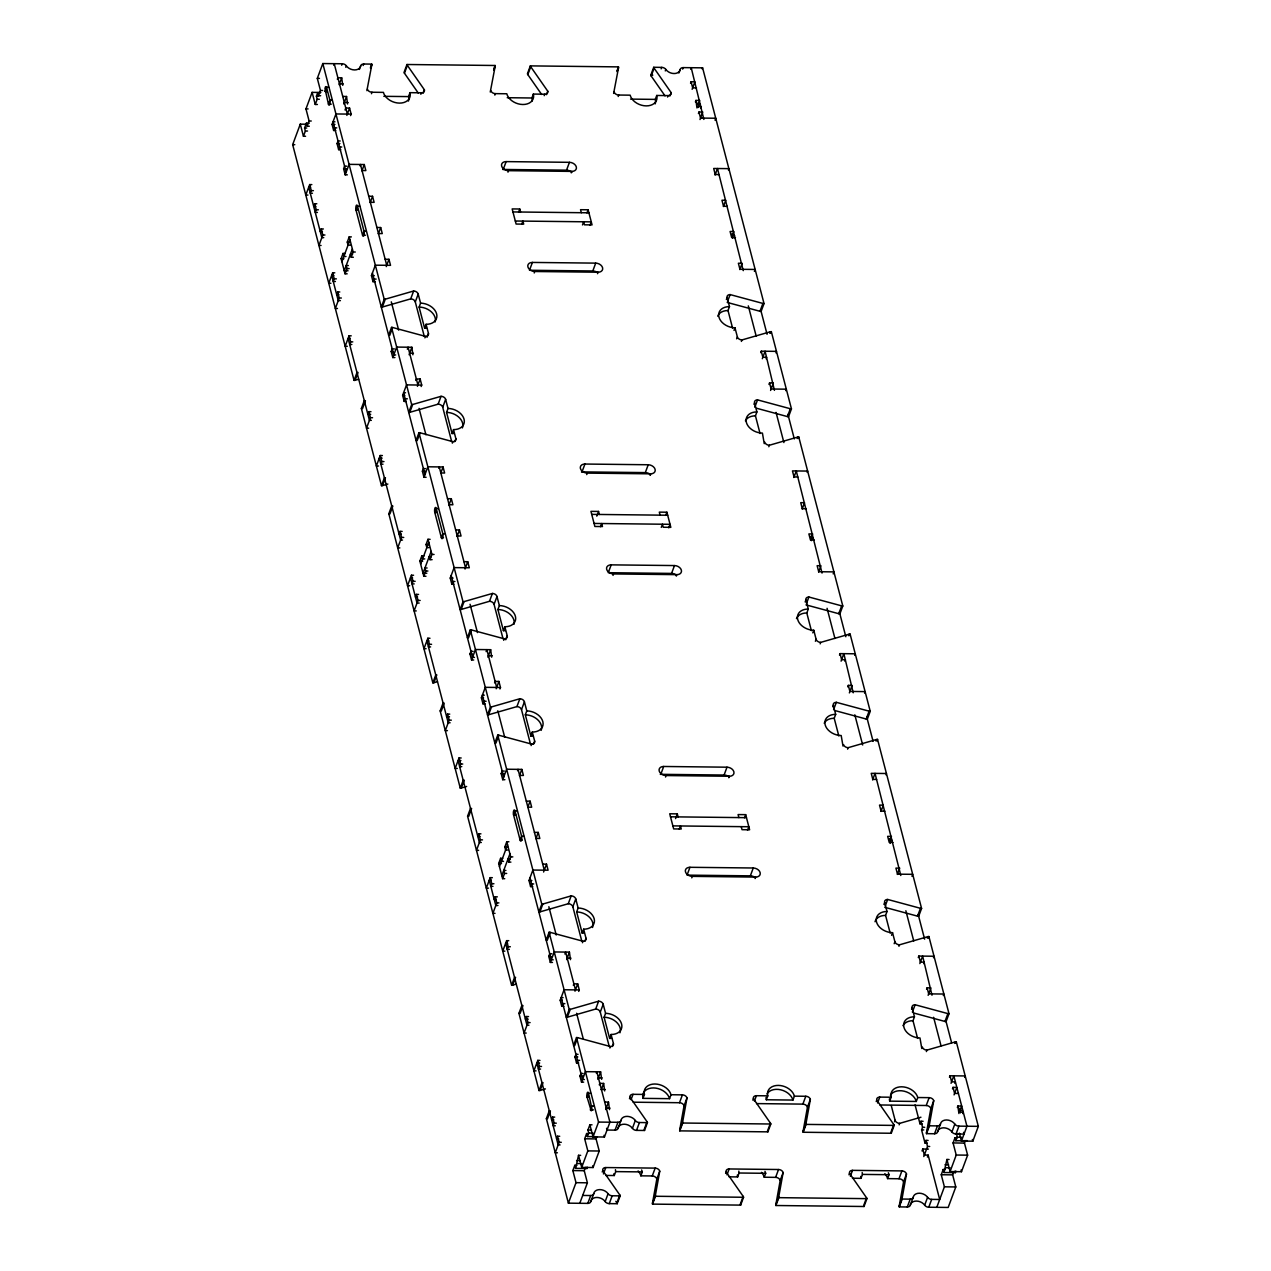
<?xml version="1.0" encoding="UTF-8"?>
<svg xmlns="http://www.w3.org/2000/svg" width="1271" height="1271" viewBox="0 0 1271 1271"><rect width="100%" height="100%" fill="white"/><g stroke="black" fill="none" stroke-linecap="round" stroke-linejoin="round"><path stroke-width="1.5" d="M960.415 1112.856L959.796 1108.312M366.89 90.654L371.783 64.964A4.004 2.86 20.4 0 0 371.72 64.106L363.713 64.011A4.004 2.86 20.4 0 0 360.662 65.981A7.991 5.735 20.4 0 1 354.545 69.937A7.991 5.735 20.4 0 1 346.332 65.822A4.004 2.86 20.4 0 0 342.233 63.772L322.818 63.55L317.305 78.373L320.467 90.463L318.513 95.706L320.657 95.722M490.256 92.052L495.15 66.362A4.004 2.86 20.4 0 0 495.086 65.488L406.974 64.503L404.067 72.352A4.004 2.86 20.4 0 0 404.448 73.21L418.286 93.085M613.623 93.434L618.532 67.744A4.004 2.86 20.4 0 0 618.453 66.886L530.341 65.885L527.433 73.734A4.004 2.86 20.4 0 0 527.815 74.608L541.653 94.483M953.504 1172.577L952.646 1174.865L955.792 1186.955L948.182 1207.45L928.767 1207.228A4.004 2.86 20.4 0 1 924.668 1205.178A7.991 5.735 20.4 0 0 916.455 1201.063A7.991 5.735 20.4 0 0 910.338 1205.019A4.004 2.86 20.4 0 1 907.287 1206.989L899.28 1206.894A4.004 2.86 20.4 0 1 899.217 1206.036L902.124 1198.188L906.493 1173.975A4.004 2.86 20.4 0 0 901.902 1170.909L852.523 1170.353A4.004 2.86 20.4 0 0 849.521 1173.324L866.552 1197.79A4.004 2.86 20.4 0 1 866.933 1198.648L864.026 1206.497L775.914 1205.512A4.004 2.86 20.4 0 1 775.85 1204.638L778.758 1196.789L783.127 1172.577A4.004 2.86 20.4 0 0 778.535 1169.511L729.157 1168.955A4.004 2.86 20.4 0 0 726.154 1171.941L743.185 1196.392A4.004 2.86 20.4 0 1 743.567 1197.266L740.659 1205.115L652.547 1204.114A4.004 2.86 20.4 0 1 652.468 1203.256L656.837 1179.027L659.744 1171.179A4.004 2.86 20.4 0 0 655.169 1168.113L605.79 1167.556A4.004 2.86 20.4 0 0 602.788 1170.543L602.232 1172.021M652.468 1203.256L655.391 1195.407L659.744 1171.179M963.561 1132.318L964.022 1134.082L956.014 1133.986A4.004 2.86 20.4 0 1 951.915 1131.921A7.991 5.735 20.4 0 0 943.702 1127.822A7.991 5.735 20.4 0 0 937.585 1131.762A4.004 2.86 20.4 0 1 934.535 1133.748L926.527 1133.653A4.004 2.86 20.4 0 1 926.464 1132.795L929.371 1124.946L933.74 1100.718A4.004 2.86 20.4 0 0 929.149 1097.651L917.757 1097.524A13.997 10.025 20.4 0 0 901.695 1086.8A13.997 10.025 20.4 0 0 891.162 1097.223L879.77 1097.095A4.004 2.86 20.4 0 0 876.768 1100.082L893.799 1124.533A4.004 2.86 20.4 0 1 894.18 1125.407L891.273 1133.255L803.161 1132.254A4.004 2.86 20.4 0 1 803.081 1131.397L806.005 1123.548L810.358 1099.336A4.004 2.86 20.4 0 0 805.782 1096.269L794.391 1096.142A13.997 10.025 20.4 0 0 778.329 1085.402A13.997 10.025 20.4 0 0 767.795 1095.84L756.404 1095.713A4.004 2.86 20.4 0 0 753.401 1098.684L770.433 1123.151A4.004 2.86 20.4 0 1 770.814 1124.009L767.891 1131.857L679.778 1130.872A4.004 2.86 20.4 0 1 679.715 1129.998L684.068 1105.786L686.991 1097.937A4.004 2.86 20.4 0 0 682.416 1094.871L671.009 1094.744A13.997 10.025 20.4 0 0 654.962 1084.004A13.997 10.025 20.4 0 0 644.429 1094.442L642.967 1098.366L669.547 1098.668L671.009 1094.744M679.715 1129.998L682.638 1122.15L686.991 1097.937M775.85 1204.638L780.203 1180.425L783.127 1172.577M803.081 1131.397L807.45 1107.184L810.358 1099.336M899.217 1206.036L903.57 1181.823L906.493 1173.975M926.464 1132.795L930.817 1108.566L933.74 1100.718M358.66 379.251L355.117 380.283A4.004 2.86 20.4 0 1 354.069 380.394L292.664 144.64L300.29 124.145L306.692 124.224M309.298 126.242L307.169 126.226L309.107 120.983L305.961 108.893L312.11 92.37L320.657 92.465M305.564 136.267L303.435 136.251L305.374 131.024L304.595 127.99L306.375 123.192L309.218 123.223M317.4 104.492L315.256 104.46L317.21 99.233L316.415 96.199L317.734 92.672L320.578 92.704M333.669 65.155L334.209 63.677L347.348 114.088M326.615 87.635L325.154 91.56L327.06 91.576M341.677 65.234L342.233 63.772M337.339 79.263L337.895 77.785L341.692 77.833L342.725 85.348M339.135 84.696L341.692 77.833M345.791 67.299L346.332 65.822M311.824 184.613L309.679 184.581L305.787 195.051L307.932 195.067M335.766 130.5L333.638 130.468L332.065 124.415L335.957 113.961L351.146 114.12L349.573 108.083L345.776 108.035L345.045 110.005M309.679 184.581L311.252 190.634L310.283 193.256L312.428 193.271M333.638 130.468L334.607 127.847L336.751 127.878M343.774 103.968L346.554 96.485L342.757 96.437M359.375 69.428L360.662 65.981M347.571 104L346.554 96.485M363.156 65.488L363.713 64.011M346.856 115.391L349.573 108.083M316.813 203.757L314.668 203.741L313.699 206.363L315.828 206.379M340.755 149.644L338.626 149.628L337.053 143.575L338.022 140.954L340.167 140.986M350.589 115.597L351.146 114.12M314.668 203.741L316.241 209.794L315.272 212.4L317.416 212.432M338.626 149.628L339.595 147.007L341.74 147.023M370.449 67.538L371.72 64.106M370.512 68.396L371.783 64.964M323.374 228.971L321.229 228.939L320.26 231.56L322.405 231.576M347.333 174.842L345.188 174.826L343.615 168.773L344.584 166.167L346.729 166.183M371.466 93.72L372.022 92.243L383.413 92.386A13.997 10.025 20.4 0 0 399.459 103.11A13.997 10.025 20.4 0 0 409.993 92.672L421.384 92.799A4.004 2.86 20.4 0 0 424.403 89.828L407.356 65.361A4.004 2.86 20.4 0 1 406.974 64.503M321.229 228.939L322.818 234.992L318.926 245.462L321.055 245.478M345.188 174.826L349.08 164.356L364.269 164.531L365.857 170.584L362.044 170.536M359.995 165.802L360.471 164.483L386.734 265.305M361.933 170.807L364.269 164.531M404.448 73.21L407.356 65.361M334.797 272.82L332.652 272.788L328.76 283.258L330.905 283.29M347.174 273.821L345.045 273.789L341.105 258.664L343.043 253.437L345.188 253.469M350.192 245.16L348.047 245.128L347.269 242.11L349.207 236.867L351.352 236.899M332.652 272.788L334.241 278.842L333.256 281.463L335.401 281.479M341.899 261.683L350.002 239.885M408.452 101.076A13.997 10.025 20.4 0 0 408.531 96.596L409.993 92.672M352.369 248.957L344.25 270.755L348.063 270.787M370.211 202.566L372.546 196.29L368.749 196.242M339.786 291.98L337.641 291.949L336.672 294.57L338.817 294.586M345.045 273.789L346.983 268.562L346.205 265.544L348.333 265.56M353.338 257.25L351.209 257.219L353.147 251.992L349.207 236.867M337.641 291.949L339.23 298.002L335.337 308.456L337.466 308.488M420.844 94.276L421.384 92.799M423.116 93.26L424.403 89.828M378.345 233.816L380.68 227.541L376.883 227.493M351.209 335.83L349.064 335.798L345.172 346.268L347.317 346.284M375.167 281.717L373.023 281.685L371.45 275.632L375.342 265.178L390.531 265.337L388.958 259.3L385.161 259.252M349.064 335.798L350.653 341.851L349.668 344.473L351.813 344.489M373.023 281.685L373.992 279.064L376.137 279.096M386.257 266.608L388.958 259.3M354.069 380.394L356.992 372.546A4.004 2.86 20.4 0 0 358.041 372.435L355.117 380.283M322.818 63.55L384.223 299.289L381.316 307.137A4.004 2.86 20.4 0 0 382.364 307.026L410.708 298.86A4.004 2.86 20.4 0 1 415.299 301.926L424.26 336.322M382.364 307.026L385.288 299.178L413.631 291.011A4.004 2.86 20.4 0 1 418.207 294.078L420.574 303.149L419.112 307.074L424.625 328.236A13.997 10.025 20.4 0 0 426.532 328.156M361.377 408.468L364.3 400.619A4.004 2.86 20.4 0 1 365.413 400.762L362.505 408.611A4.004 2.86 20.4 0 0 361.377 408.468L381.491 485.697A4.004 2.86 20.4 0 0 382.555 485.57L387.862 484.044M392.66 327.505A4.004 2.86 20.4 0 0 391.547 327.378L388.624 335.226A4.004 2.86 20.4 0 1 389.736 335.353L392.66 327.505L425.451 336.37A4.004 2.86 20.4 0 0 428.454 333.399L426.087 324.312A13.997 10.025 20.4 0 0 436.62 313.889A13.997 10.025 20.4 0 0 420.574 303.149M493.815 68.92L495.086 65.488M493.704 70.286L495.15 66.362M410.708 298.86L413.631 291.011M370.973 411.693L368.828 411.661L367.859 414.282L370.703 414.314M394.916 357.564L392.787 357.548L391.214 351.495L392.183 348.874L394.312 348.905M368.828 411.661L370.401 417.714L366.509 428.184L368.654 428.2M392.787 357.548L396.679 347.078L411.868 347.253L412.9 354.768M415.299 301.926L418.207 294.078M494.832 95.118L495.388 93.641L506.779 93.768A13.997 10.025 20.4 0 0 522.826 104.508A13.997 10.025 20.4 0 0 533.359 94.07L544.766 94.197A4.004 2.86 20.4 0 0 547.769 91.21L530.738 66.759A4.004 2.86 20.4 0 1 530.341 65.885M407.34 349.175L408.07 347.205L417.921 385.018M409.103 354.736L411.868 347.253M424.625 328.236L426.087 324.312M382.396 455.542L380.251 455.511L376.359 465.98L378.504 466.012M406.339 401.429L404.21 401.398L402.637 395.345L406.529 384.891L421.718 385.065L420.145 379.012L416.348 378.965L415.792 380.442M424.895 337.848L425.451 336.37M426.992 337.323L428.454 333.399M380.251 455.511L381.824 461.564L380.855 464.185L383 464.201M404.21 401.398L405.179 398.776L407.324 398.808M527.815 74.608L530.738 66.759M417.428 386.32L420.145 379.012M381.491 485.697L384.414 477.848A4.004 2.86 20.4 0 0 385.463 477.721L382.555 485.57M391.547 327.378L411.661 404.591L408.738 412.44A4.004 2.86 20.4 0 0 409.786 412.328L438.145 404.162A4.004 2.86 20.4 0 1 442.721 407.228L451.682 441.625M409.786 412.328L412.71 404.48L441.053 396.314A4.004 2.86 20.4 0 1 445.644 399.38L448.012 408.452L446.55 412.376L452.063 433.538A13.997 10.025 20.4 0 0 453.969 433.459M421.162 386.527L421.718 385.065M502.728 169.472A6.005 4.29 20.4 0 1 503.237 169.456L506.144 161.608L569.44 162.323A6.005 4.29 20.4 0 1 576.319 166.93A6.005 4.29 20.4 0 1 571.807 171.394L571.267 172.872M532.136 101.045A13.997 10.025 20.4 0 0 531.898 97.994L533.359 94.07M507.971 172.157L508.511 170.679L571.807 171.394M544.21 95.675L544.766 94.197M388.815 513.77L391.722 505.922A4.004 2.86 20.4 0 1 392.85 506.065L389.927 513.913A4.004 2.86 20.4 0 0 388.815 513.77L432.839 682.829A4.004 2.86 20.4 0 0 433.904 682.718L437.446 681.685M420.097 432.807A4.004 2.86 20.4 0 0 418.969 432.68L416.046 440.513A4.004 2.86 20.4 0 1 417.174 440.656L420.097 432.807L452.873 441.673A4.004 2.86 20.4 0 0 455.876 438.686L453.525 429.614A13.997 10.025 20.4 0 0 464.058 419.192A13.997 10.025 20.4 0 0 448.012 408.452M546.498 94.658L547.769 91.21M438.145 404.162L441.053 396.314M442.721 407.228L445.644 399.38M518.584 212.146L519.76 209L512.165 208.921L516.105 224.046L523.7 224.125L522.905 221.106L521.745 224.236M402.144 531.405L400.015 531.373L399.046 533.995L401.175 534.011M426.103 477.276L423.974 477.26L422.401 471.207L423.37 468.602L425.499 468.618M400.015 531.373L401.588 537.426L397.696 547.896L399.841 547.912M423.974 477.26L427.866 466.791L443.055 466.965L444.628 473.019L440.83 472.971M438.765 468.236L439.258 466.918L465.52 567.74M452.063 433.538L453.525 429.614M440.719 473.241L443.055 466.965M452.333 443.15L452.873 441.673M454.796 441.641L455.876 438.686M413.568 575.255L411.439 575.223L407.546 585.693L409.675 585.724M425.96 576.256L423.815 576.224L419.875 561.099L421.829 555.872L423.958 555.904M428.963 547.594L426.834 547.563L426.039 544.544L427.993 539.301L430.122 539.333M411.439 575.223L413.011 581.276L412.042 583.897L414.171 583.913M503.237 169.456L566.532 170.171L569.44 162.323M597.529 273.678L598.069 272.216A6.005 4.29 20.4 0 0 602.581 267.736A6.005 4.29 20.4 0 0 595.702 263.129L532.406 262.43L529.483 270.262L592.794 270.977A6.005 4.29 20.4 0 1 597.64 272.709M420.669 564.117L428.788 542.32M534.217 272.963L534.773 271.501L598.069 272.216M431.139 551.392L423.036 573.189L426.834 573.221M448.997 505L451.316 498.725L447.519 498.677M418.556 594.415L416.427 594.383L415.458 597.005L417.587 597.02M423.815 576.224L425.769 570.997L424.975 567.978L427.12 567.994M432.108 559.685L429.979 559.653L431.918 554.426L427.993 539.301M416.427 594.383L418 600.436L414.108 610.89L416.253 610.922M617.007 70.811L618.453 66.886M617.071 71.669L618.532 67.744M618.214 96.501L618.755 95.039L630.146 95.166A13.997 10.025 20.4 0 0 646.192 105.89A13.997 10.025 20.4 0 0 656.742 95.468L668.133 95.595A4.004 2.86 20.4 0 0 671.136 92.608L654.104 68.157A4.004 2.86 20.4 0 1 653.723 67.284L661.73 67.379A4.004 2.86 20.4 0 1 665.829 69.428A7.991 5.735 20.4 0 0 674.043 73.543A7.991 5.735 20.4 0 0 680.16 69.587A4.004 2.86 20.4 0 1 683.21 67.617L702.609 67.84L764.03 303.578L761.107 311.427A4.004 2.86 20.4 0 1 759.979 311.284L727.203 302.434M457.131 536.251L459.466 529.975L455.669 529.928M429.979 638.264L427.85 638.233L423.958 648.703L426.087 648.718M453.938 584.152L451.809 584.12L450.236 578.067L454.112 567.613L469.317 567.772L467.744 561.734L463.931 561.687M582.499 224.935L583.675 221.79L584.469 224.808L592.064 224.903L588.123 209.779L580.529 209.699L581.308 212.718M586.948 212.924L588.123 209.779M427.85 638.233L429.423 644.286L428.454 646.907L430.583 646.923M451.809 584.12L452.778 581.498L454.907 581.53M589.966 225.364L591.269 221.869L515.311 221.011M465.027 569.043L467.744 561.734M665.019 95.865L651.181 76.006A4.004 2.86 20.4 0 1 650.8 75.132L653.723 67.284M651.181 76.006L654.104 68.157M432.839 682.829L435.762 674.98A4.004 2.86 20.4 0 0 436.811 674.869L433.904 682.718M418.969 432.68L463.009 601.723L460.086 609.572A4.004 2.86 20.4 0 0 461.151 609.46L489.494 601.294A4.004 2.86 20.4 0 1 494.069 604.361L503.03 638.757M661.174 68.841L661.73 67.379M461.151 609.46L464.058 601.612L492.401 593.446A4.004 2.86 20.4 0 1 496.993 596.512L499.36 605.584L497.898 609.508L503.411 630.67A13.997 10.025 20.4 0 0 505.318 630.591M665.289 70.906L665.829 69.428M655.185 103.872A13.997 10.025 20.4 0 0 655.28 99.392L656.742 95.468M592.794 270.977L595.702 263.129M667.577 97.057L668.133 95.595M440.163 710.902L443.071 703.054A4.004 2.86 20.4 0 1 444.199 703.197L441.275 711.045A4.004 2.86 20.4 0 0 440.163 710.902L460.277 788.131A4.004 2.86 20.4 0 0 461.325 788.004L466.648 786.479M471.446 629.939A4.004 2.86 20.4 0 0 470.318 629.812L467.41 637.661A4.004 2.86 20.4 0 1 468.522 637.788L471.446 629.939L504.222 638.805A4.004 2.86 20.4 0 0 507.24 635.834L504.873 626.746A13.997 10.025 20.4 0 0 515.406 616.324A13.997 10.025 20.4 0 0 499.36 605.584M669.865 96.04L671.136 92.608M678.873 73.019L680.16 69.587M682.67 69.095L683.21 67.617M489.494 601.294L492.401 593.446M449.743 714.127L447.614 714.095L446.629 716.717L449.489 716.749M473.702 659.999L471.557 659.983L469.984 653.93L470.969 651.308L473.098 651.34M690.677 69.174L691.217 67.713L703.864 119.426M447.614 714.095L449.187 720.149L445.295 730.603L447.424 730.634M471.557 659.983L475.449 649.513L490.654 649.688L491.67 657.202M494.069 604.361L496.993 596.512M690.55 83.251L691.106 81.773L694.903 81.821L692.123 89.304M702.212 68.936L702.609 67.84M486.126 651.61L486.857 649.64L496.691 687.452M487.873 657.171L490.654 649.688M695.412 101.902L695.952 100.425L699.749 100.473L698.303 104.397A3.003 0.937 -89.4 0 1 698.43 107.463M696.985 107.956L695.952 100.425M503.411 630.67L504.873 626.746M698.43 113.5L698.971 112.023L702.784 112.07L700.003 119.538M461.166 757.977L459.038 757.945L455.145 768.415L457.274 768.447M485.125 703.864L482.98 703.832L481.407 697.779L485.3 687.325L500.488 687.5L498.915 681.447L495.118 681.399L494.578 682.877M700.782 107.987L701.338 106.526L697.541 106.478M503.681 640.282L504.222 638.805M505.779 639.758L507.24 635.834M459.038 757.945L460.61 763.998L459.641 766.62L461.77 766.635M482.98 703.832L483.965 701.211L486.094 701.242M496.214 688.755L498.915 681.447M460.277 788.131L463.2 780.283A4.004 2.86 20.4 0 0 464.249 780.156L461.325 788.004M470.318 629.812L490.431 707.026L487.524 714.874A4.004 2.86 20.4 0 0 488.572 714.763L516.916 706.597A4.004 2.86 20.4 0 1 521.507 709.663L530.468 744.059M488.572 714.763L491.496 706.914L519.839 698.748A4.004 2.86 20.4 0 1 524.415 701.814L526.782 710.886L525.32 714.81L530.833 735.973A13.997 10.025 20.4 0 0 532.74 735.893M499.948 688.961L500.488 687.5M581.498 471.906A6.005 4.29 20.4 0 1 582.007 471.891L584.93 464.042L648.226 464.757A6.005 4.29 20.4 0 1 655.105 469.364A6.005 4.29 20.4 0 1 650.593 473.829L650.037 475.306M715.017 120.205L715.748 118.235L700.559 118.076L698.971 112.023M586.741 474.591L587.297 473.114L650.593 473.829M467.585 816.204L470.508 808.356A4.004 2.86 20.4 0 1 471.62 808.499L468.713 816.347A4.004 2.86 20.4 0 0 467.585 816.204L511.625 985.263A4.004 2.86 20.4 0 0 512.674 985.152L516.217 984.119M498.868 735.242A4.004 2.86 20.4 0 0 497.755 735.115L494.832 742.947A4.004 2.86 20.4 0 1 495.944 743.09L498.868 735.242L531.659 744.107A4.004 2.86 20.4 0 0 534.662 741.12L532.295 732.048A13.997 10.025 20.4 0 0 542.828 721.626A13.997 10.025 20.4 0 0 526.782 710.886M516.916 706.597L519.839 698.748M715.049 175.064L717.48 168.519L743.249 270.644M521.507 709.663L524.415 701.814M596.782 516.153L598.53 511.435L590.936 511.355L594.876 526.48L602.47 526.559L601.691 523.541L600.516 526.671M480.931 833.84L478.786 833.808L477.817 836.429L479.961 836.445M504.889 779.711L502.744 779.695L501.171 773.642L502.14 771.036L504.285 771.052M728.394 169.949L728.871 168.646L713.682 168.471L715.255 174.524L719.052 174.572M478.786 833.808L480.374 839.861L476.482 850.331L478.611 850.347M502.744 779.695L506.636 769.225L521.825 769.4L523.414 775.453L519.601 775.405M723.421 206.553L725.757 200.278L721.96 200.23L723.533 206.283L727.33 206.315M517.551 770.671L518.028 769.352L544.29 870.174M530.833 735.973L532.295 732.048M519.489 775.675L521.825 769.4M531.103 745.584L531.659 744.107M533.566 744.075L534.662 741.12M492.354 877.689L490.209 877.657L486.316 888.127L488.461 888.159M504.73 878.69L502.601 878.658L498.661 863.533L500.599 858.306L502.744 858.338M507.749 850.029L505.604 849.997L504.825 846.979L506.764 841.736L508.908 841.767M490.209 877.657L491.798 883.71L490.813 886.332L492.957 886.348M582.007 471.891L645.303 472.605L648.226 464.757M676.299 576.113L676.855 574.651A6.005 4.29 20.4 0 0 681.367 570.171A6.005 4.29 20.4 0 0 674.488 565.563L611.192 564.864L608.269 572.697L671.565 573.412A6.005 4.29 20.4 0 1 676.426 575.143M499.455 866.552L507.558 844.754M613.003 575.398L613.543 573.936L676.855 574.651M501.807 875.624L509.925 853.826M527.767 807.435L530.102 801.159L526.305 801.111M497.342 896.849L495.197 896.818L494.228 899.439L496.373 899.455M502.601 878.658L504.539 873.431L503.761 870.413L505.89 870.428M510.894 862.119L508.765 862.088L510.704 856.861L506.764 841.736M495.197 896.818L496.786 902.871L492.894 913.325L495.023 913.356M726.377 299.527L727.107 297.557A4.004 2.86 20.4 0 1 730.126 294.586L762.902 303.435A4.004 2.86 20.4 0 0 764.03 303.578M727.568 301.449L730.126 294.586M739.833 269.563L742.169 263.288L738.372 263.24L739.944 269.293L755.133 269.452L754.402 271.422M732.604 328.204L728.013 310.553L729.475 306.629L727.107 297.557M535.901 838.685L538.237 832.41L534.44 832.362M508.765 940.699L506.621 940.667L502.728 951.137L504.873 951.153M532.724 886.586L530.579 886.554L529.006 880.501L532.899 870.047L548.087 870.206L546.514 864.169L542.717 864.121M734.018 330.428L734.988 327.807A13.997 10.025 20.4 0 1 718.941 317.067A13.997 10.025 20.4 0 1 729.475 306.629M661.285 527.37L662.445 524.224L663.24 527.243L670.834 527.338L666.894 512.213L659.299 512.134L660.094 515.152M665.734 515.359L666.894 512.213M506.621 940.667L508.209 946.72L507.224 949.342L509.369 949.358M530.579 886.554L531.548 883.933L533.693 883.965M736.624 338.833L737.355 336.879L734.988 327.807M668.753 527.799L670.055 524.303L594.081 523.445M543.591 872.017L546.514 864.169M741.39 341.422L741.946 339.945L770.29 331.779A4.004 2.86 20.4 0 1 771.338 331.652L791.452 408.881L788.528 416.729A4.004 2.86 20.4 0 1 787.416 416.586L756.674 408.277M759.979 311.284L762.902 303.435M511.625 985.263L514.548 977.415A4.004 2.86 20.4 0 0 515.597 977.304L512.674 985.152M497.755 735.115L541.78 904.158L538.872 912.006A4.004 2.86 20.4 0 0 539.921 911.895L568.264 903.729A4.004 2.86 20.4 0 1 572.856 906.795L581.816 941.191M539.921 911.895L542.844 904.046L571.187 895.88A4.004 2.86 20.4 0 1 575.763 898.947L578.13 908.018L576.669 911.943L582.182 933.105A13.997 10.025 20.4 0 0 584.088 933.025M671.565 573.412L674.488 565.563M760.725 352.671L761.281 351.193L776.47 351.368L775.93 352.845M769.733 333.24L770.29 331.779M770.782 333.129L771.338 331.652M518.933 1013.337L521.857 1005.488A4.004 2.86 20.4 0 1 522.969 1005.631L520.061 1013.48A4.004 2.86 20.4 0 0 518.933 1013.337L539.047 1090.566A4.004 2.86 20.4 0 0 540.111 1090.439L545.418 1088.913M550.216 932.374A4.004 2.86 20.4 0 0 549.104 932.247L546.18 940.095A4.004 2.86 20.4 0 1 547.293 940.222L550.216 932.374L583.008 941.239A4.004 2.86 20.4 0 0 586.01 938.268L583.643 929.18A13.997 10.025 20.4 0 0 594.177 918.758A13.997 10.025 20.4 0 0 578.13 908.018M762.314 358.724L765.078 351.241L774.436 390.356M766.111 358.756L766.651 357.294L762.854 357.246L761.281 351.193M568.264 903.729L571.187 895.88M753.989 404.337L754.545 402.859A4.004 2.86 20.4 0 1 757.548 399.888L790.34 408.738A4.004 2.86 20.4 0 0 791.452 408.881M528.529 1016.562L526.385 1016.53L525.416 1019.151L528.259 1019.183M552.472 962.433L550.343 962.417L548.77 956.364L549.739 953.743L551.868 953.774M754.815 407.244L757.548 399.888M526.385 1016.53L527.958 1022.583L524.065 1033.037L526.21 1033.069M550.343 962.417L554.235 951.947L569.424 952.122L570.457 959.637M572.856 906.795L575.763 898.947M760.042 433.506L755.451 415.855L756.896 411.931L754.545 402.859M769.003 384.43L769.543 382.952L773.356 383L770.576 390.467M564.896 954.044L565.627 952.074L575.477 989.887M566.659 959.605L569.424 952.122M582.182 933.105L583.643 929.18M764.236 443.643L762.425 433.109A13.997 10.025 20.4 0 1 746.363 422.369A13.997 10.025 20.4 0 1 756.896 411.931M785.764 390.642L786.32 389.18L771.132 389.005L769.543 382.952M539.953 1060.411L537.808 1060.379L533.915 1070.849L536.06 1070.881M563.895 1006.298L561.766 1006.267L560.193 1000.213L564.086 989.759L579.274 989.934L577.701 983.881L573.904 983.833L573.348 985.311M582.452 942.717L583.008 941.239M768.828 446.725L769.368 445.247L797.711 437.065A4.004 2.86 20.4 0 1 798.76 436.954L842.8 606.013L839.877 613.861A4.004 2.86 20.4 0 1 838.765 613.718L805.989 604.869M584.914 941.207L586.01 938.268M537.808 1060.379L539.381 1066.433L538.411 1069.054L540.556 1069.07M561.766 1006.267L562.735 1003.645L564.88 1003.677M787.416 416.586L790.34 408.738M574.985 991.189L577.701 983.881M539.047 1090.566L541.97 1082.717A4.004 2.86 20.4 0 0 543.019 1082.59L540.111 1090.439M549.104 932.247L569.217 1009.46L566.294 1017.308A4.004 2.86 20.4 0 0 567.343 1017.197L595.702 1009.031A4.004 2.86 20.4 0 1 600.277 1012.097L609.238 1046.494M567.343 1017.197L570.266 1009.349L598.609 1001.183A4.004 2.86 20.4 0 1 603.201 1004.249L605.568 1013.321L604.106 1017.245L609.619 1038.407A13.997 10.025 20.4 0 0 611.526 1038.328M578.718 991.396L579.274 989.934M660.285 774.341A6.005 4.29 20.4 0 1 660.793 774.325L663.7 766.477L726.996 767.191A6.005 4.29 20.4 0 1 733.875 771.799A6.005 4.29 20.4 0 1 729.363 776.263L728.823 777.741M665.527 777.026L666.068 775.548L729.363 776.263M797.171 438.543L797.711 437.065M798.22 438.431L798.76 436.954M546.371 1118.639L549.279 1110.79A4.004 2.86 20.4 0 1 550.407 1110.933L547.483 1118.782A4.004 2.86 20.4 0 0 546.371 1118.639L568.391 1203.16L587.79 1203.383A4.004 2.86 20.4 0 0 590.84 1201.413A7.991 5.735 20.4 0 1 596.957 1197.457A7.991 5.735 20.4 0 1 605.171 1201.572A4.004 2.86 20.4 0 0 609.27 1203.621L617.15 1203.716L620.2 1195.868A4.004 2.86 20.4 0 0 619.819 1194.994L602.788 1170.543M577.654 1037.676A4.004 2.86 20.4 0 0 576.526 1037.549L573.602 1045.382A4.004 2.86 20.4 0 1 574.73 1045.525L577.654 1037.676L610.43 1046.541A4.004 2.86 20.4 0 0 613.432 1043.555L611.081 1034.483A13.997 10.025 20.4 0 0 621.614 1024.061A13.997 10.025 20.4 0 0 605.568 1013.321M554.712 1117.114L552.583 1117.098L551.614 1119.703L553.743 1119.735M578.67 1063.001L576.541 1062.969L574.953 1056.932L575.938 1054.31L578.067 1054.326M595.702 1009.031L598.609 1001.183M793.835 477.499L796.266 470.953L822.035 573.078M552.583 1117.098L554.156 1123.135L553.187 1125.756L555.316 1125.788M576.541 1062.969L577.511 1060.364L579.64 1060.379M600.277 1012.097L603.201 1004.249M675.568 818.588L677.316 813.869L669.722 813.79L673.662 828.914L681.256 828.994L680.462 825.975L679.302 829.105M559.701 1136.274L557.572 1136.242L556.603 1138.864L558.732 1138.88M583.659 1082.145L581.53 1082.129L579.957 1076.076L580.926 1073.471L583.055 1073.487M807.164 472.383L807.657 471.08L792.469 470.906L794.041 476.959L797.838 477.006M557.572 1136.242L559.145 1142.295L555.252 1152.765L557.397 1152.781M581.53 1082.129L585.423 1071.66L600.611 1071.834L601.644 1079.349M802.192 508.988L804.527 502.712L800.73 502.665L802.303 508.718L806.1 508.75M596.321 1073.105L596.814 1071.787L609.937 1122.198L604.424 1137.021L593.033 1136.894L589.887 1124.803L592.016 1124.819M609.619 1038.407L611.081 1034.483M597.847 1079.317L600.611 1071.834M609.889 1048.019L610.43 1046.541M612.352 1046.51L613.432 1043.555M599.277 1084.862L599.833 1083.385L603.63 1083.432L604.662 1090.947M591.841 1105.834L590.38 1109.758L593.223 1109.79M601.262 1089.803L603.63 1083.432M568.391 1203.16L576.001 1182.666L572.856 1170.575L574.794 1165.348L576.939 1165.364M587.424 1167.302L586.98 1168.494L575.588 1168.367L578.527 1155.323L580.672 1155.339M596.798 1136.957L596.067 1138.911L599.229 1151.018L593.08 1167.541L581.689 1167.414L587.822 1150.89L584.676 1138.784L586.63 1133.557L588.759 1133.573M595.241 1136.671L587.409 1136.576L588.727 1133.049L587.933 1130.03L589.887 1124.803M660.793 774.325L724.089 775.04L726.996 767.191M755.085 878.547L755.625 877.085A6.005 4.29 20.4 0 0 760.137 872.605A6.005 4.29 20.4 0 0 753.258 867.998L689.962 867.299L687.039 875.131L750.351 875.846A6.005 4.29 20.4 0 1 755.196 877.578M593.033 1136.894L598.546 1122.071L576.526 1037.549M691.774 877.832L692.33 876.37L755.625 877.085M605.711 1109.551L608.491 1102.084L604.694 1102.036M579.783 1203.287L587.393 1182.808L584.247 1170.702L585.47 1167.429M609.508 1109.599L608.491 1102.084M805.163 601.961L805.893 599.991A4.004 2.86 20.4 0 1 808.896 597.02L841.688 605.87A4.004 2.86 20.4 0 0 842.8 606.013M806.529 603.391L808.896 597.02M818.603 571.998L820.939 565.722L817.142 565.674L818.715 571.728L833.919 571.886L833.188 573.856M811.391 630.638L806.799 612.987L808.261 609.063L805.893 599.991M587.79 1203.383L590.713 1195.534A4.004 2.86 20.4 0 0 593.764 1193.564A7.991 5.735 20.4 0 1 599.88 1189.608A7.991 5.735 20.4 0 1 608.078 1193.723A4.004 2.86 20.4 0 0 612.193 1195.773L620.057 1195.868M615.037 1130.141L617.944 1122.293A4.004 2.86 20.4 0 0 621.011 1120.307A7.991 5.735 20.4 0 1 627.111 1116.367A7.991 5.735 20.4 0 1 635.325 1120.482A4.004 2.86 20.4 0 0 639.44 1122.531L647.447 1122.627L644.524 1130.475L636.517 1130.38A4.004 2.86 20.4 0 1 632.418 1128.33A7.991 5.735 20.4 0 0 624.204 1124.215A7.991 5.735 20.4 0 0 618.087 1128.155A4.004 2.86 20.4 0 1 615.037 1130.141L607.03 1130.046L606.569 1128.283M590.84 1201.413L593.764 1193.564M618.087 1128.155L621.011 1120.307M629.479 1098.764L630.019 1097.302A4.004 2.86 20.4 0 1 633.037 1094.315L644.429 1094.442M603.423 1173.943L605.79 1167.556M631.036 1099.717L633.037 1094.315M812.789 632.863L813.774 630.241A13.997 10.025 20.4 0 1 797.711 619.501A13.997 10.025 20.4 0 1 808.261 609.063M744.504 817.793L745.68 814.647L738.086 814.568L738.864 817.587M605.727 1175.437L614.258 1175.532L615.72 1171.608A13.997 10.025 20.4 0 1 615.45 1169.685M605.171 1201.572L608.078 1193.723M632.418 1128.33L635.325 1120.482M815.394 641.267L816.125 639.313L813.774 630.241M747.523 830.233L748.826 826.738L672.867 825.88M609.27 1203.621L612.193 1195.773M636.517 1130.38L639.44 1122.531M820.176 643.857L820.716 642.379L849.06 634.213A4.004 2.86 20.4 0 1 850.108 634.086L870.238 711.315L867.315 719.164A4.004 2.86 20.4 0 1 866.187 719.021L835.46 710.711M617.277 1203.716A4.004 2.86 20.4 0 0 616.896 1202.843L619.819 1194.994M630.019 1097.302L647.066 1121.753L644.143 1129.601A4.004 2.86 20.4 0 1 644.524 1130.475M838.765 613.718L841.688 605.87M750.351 875.846L753.258 867.998M656.837 1179.027A4.004 2.86 20.4 0 0 652.245 1175.961L640.854 1175.834L642.316 1171.91A13.997 10.025 20.4 0 0 641.585 1169.987M839.511 655.105L840.052 653.628L855.256 653.802L854.7 655.28M848.52 635.675L849.06 634.213M849.568 635.564L850.108 634.086M841.084 661.158L843.849 653.675L853.222 692.79M652.245 1175.961L655.169 1168.113M633.196 1102.195L679.492 1102.72L682.416 1094.871M844.881 661.19L845.437 659.728L841.64 659.681L840.052 653.628M832.775 706.771L833.315 705.294A4.004 2.86 20.4 0 1 836.334 702.323L869.11 711.172A4.004 2.86 20.4 0 0 870.238 711.315M833.585 709.679L836.334 702.323M652.547 1204.114L655.455 1196.265A4.004 2.86 20.4 0 1 655.391 1195.407M679.778 1130.872L682.702 1123.024A4.004 2.86 20.4 0 1 682.638 1122.15M838.812 735.941L834.221 718.29L835.683 714.366L833.315 705.294M847.789 686.864L848.329 685.387L852.126 685.434L849.362 692.902M843.007 746.077L841.195 735.544A13.997 10.025 20.4 0 1 825.149 724.804A13.997 10.025 20.4 0 1 835.683 714.366M864.55 693.076L865.09 691.599L849.902 691.44L848.329 685.387M847.598 749.159L848.138 747.682L876.497 739.5A4.004 2.86 20.4 0 1 877.546 739.388L921.586 908.447L918.663 916.296A4.004 2.86 20.4 0 1 917.535 916.153L884.759 907.303M866.187 719.021L869.11 711.172M875.941 740.977L876.497 739.5M876.99 740.866L877.546 739.388M725.598 1173.403L726.154 1171.941M752.845 1100.162L753.401 1098.684M872.605 779.933L875.036 773.388L900.805 875.512M726.964 1174.833L729.157 1168.955M754.402 1101.099L756.404 1095.713M885.951 774.817L886.427 773.515L871.239 773.34L872.812 779.393L876.609 779.441M729.093 1176.835L737.641 1176.93L739.102 1173.006A13.997 10.025 20.4 0 1 738.816 1171.084M794.391 1096.142L792.929 1100.066L766.334 1099.765L767.795 1095.84M880.978 811.422L883.313 805.147L879.516 805.099L881.089 811.152L884.886 811.184M743.185 1196.392L740.262 1204.241A4.004 2.86 20.4 0 1 740.659 1205.115M770.433 1123.151L767.509 1130.999A4.004 2.86 20.4 0 1 767.891 1131.857M780.203 1180.425A4.004 2.86 20.4 0 0 775.612 1177.359L764.221 1177.232L765.682 1173.308A13.997 10.025 20.4 0 0 764.951 1171.369M775.612 1177.359L778.535 1169.511M756.579 1103.593L802.859 1104.118L805.782 1096.269M883.933 904.396L884.664 902.426A4.004 2.86 20.4 0 1 887.682 899.455L920.458 908.304A4.004 2.86 20.4 0 0 921.586 908.447M885.299 905.826L887.682 899.455M897.39 874.432L899.725 868.157L895.928 868.109L897.501 874.162L912.689 874.321L911.958 876.291M775.914 1205.512L778.821 1197.663A4.004 2.86 20.4 0 1 778.758 1196.789M803.161 1132.254L806.068 1124.406A4.004 2.86 20.4 0 1 806.005 1123.548M890.161 933.073L885.569 915.422L887.031 911.498L884.664 902.426M891.575 935.297L892.544 932.676A13.997 10.025 20.4 0 1 876.497 921.936A13.997 10.025 20.4 0 1 887.031 911.498M894.18 943.702L894.911 941.747L892.544 932.676M898.947 946.291L899.503 944.814L927.846 936.648A4.004 2.86 20.4 0 1 928.894 936.52L949.008 1013.75L946.085 1021.598A4.004 2.86 20.4 0 1 944.973 1021.455L914.23 1013.146M917.535 916.153L920.458 908.304M918.282 957.54L918.838 956.062L934.026 956.237L933.486 957.714M927.29 938.109L927.846 936.648M928.338 937.998L928.894 936.52M919.87 963.593L922.635 956.11L931.993 995.225M923.667 963.625L924.208 962.163L920.411 962.115L918.838 956.062M848.964 1174.801L849.521 1173.324M876.212 1101.56L876.768 1100.082M911.545 1009.206L912.101 1007.728A4.004 2.86 20.4 0 1 915.104 1004.757L947.896 1013.607A4.004 2.86 20.4 0 0 949.008 1013.75M850.347 1176.231L852.523 1170.353M877.578 1102.99L879.77 1097.095M912.371 1012.113L915.104 1004.757M917.598 1038.375L913.007 1020.724L914.453 1016.8L912.101 1007.728M926.559 989.299L927.115 987.821L930.912 987.869L928.132 995.336M852.46 1178.233L861.007 1178.328L862.469 1174.404A13.997 10.025 20.4 0 1 862.183 1172.482M917.757 1097.524L916.296 1101.449L889.7 1101.147L891.162 1097.223M894.546 1121.769L895.102 1120.291L891.257 1105.548M921.793 1048.511L919.982 1037.978A13.997 10.025 20.4 0 1 903.919 1027.238A13.997 10.025 20.4 0 1 914.453 1016.8M866.552 1197.79L863.645 1205.639A4.004 2.86 20.4 0 1 864.026 1206.497M893.799 1124.533L890.876 1132.382A4.004 2.86 20.4 0 1 891.273 1133.255M943.32 995.511L943.876 994.033L928.688 993.874L927.115 987.821M899.137 1124.835L899.677 1123.357L920.935 1117.225M926.384 1051.594L926.924 1050.116L955.268 1041.934A4.004 2.86 20.4 0 1 956.316 1041.823L978.336 1126.36L972.823 1141.183L961.432 1141.056L959.367 1133.112M944.973 1021.455L947.896 1013.607M903.57 1181.823A4.004 2.86 20.4 0 0 898.978 1178.757L887.587 1178.614L889.049 1174.706A13.997 10.025 20.4 0 0 888.334 1172.768M898.978 1178.757L901.902 1170.909M879.945 1104.976L926.225 1105.5L929.149 1097.651M922.142 1123.882L920.013 1123.866L920.982 1121.244L923.111 1121.276M927.131 1143.042L925.002 1143.026L921.586 1129.919L922.555 1127.298L920.982 1121.244M954.728 1043.412L955.268 1041.934M955.776 1043.3L956.316 1041.823M899.28 1206.894L902.203 1199.046A4.004 2.86 20.4 0 1 902.124 1198.188M926.527 1133.653L929.435 1125.804A4.004 2.86 20.4 0 1 929.371 1124.946M922.047 1150.986L922.778 1149.032L928.466 1149.095M925.002 1143.026L925.971 1140.405L928.1 1140.421M949.469 1077.252L950.025 1075.774L965.213 1075.949L964.657 1077.427M923.81 1156.546L927.544 1146.458L925.971 1140.405M951.042 1083.305L953.822 1075.822L966.945 1126.233L961.432 1141.056M907.287 1206.989L910.211 1199.141A4.004 2.86 20.4 0 0 913.261 1197.171A7.991 5.735 20.4 0 1 919.378 1193.215A7.991 5.735 20.4 0 1 927.592 1197.33A4.004 2.86 20.4 0 0 931.691 1199.379L939.698 1199.474L928.148 1155.117L924.351 1155.069L922.778 1149.032M934.535 1133.748L937.458 1125.899A4.004 2.86 20.4 0 0 940.508 1123.914A7.991 5.735 20.4 0 1 946.625 1119.973A7.991 5.735 20.4 0 1 954.823 1124.088A4.004 2.86 20.4 0 0 958.938 1126.138L978.336 1126.36M952.487 1088.85L953.043 1087.372L956.841 1087.42L954.06 1094.887M927.417 1157.071L928.148 1155.117M954.839 1083.337L955.395 1081.875L951.598 1081.828L950.025 1075.774M910.338 1205.019L913.261 1197.171M937.585 1131.762L940.508 1123.914M957.349 1107.502L957.889 1106.024L961.702 1106.072L960.24 1109.996M924.668 1205.178L927.592 1197.33M951.915 1131.921L954.823 1124.088M958.922 1113.539L957.889 1106.024M962.719 1113.587L963.275 1112.109L959.478 1112.077M928.767 1207.228L931.691 1199.379M956.014 1133.986L958.938 1126.138M936.791 1207.323L944.401 1186.828L941.255 1174.738L943.193 1169.495L945.338 1169.527M955.935 1171.147L955.379 1172.656L943.988 1172.529L946.927 1159.47L949.072 1159.502M965.325 1140.786L964.467 1143.074L967.628 1155.164L961.48 1171.703L950.088 1171.576L956.221 1155.037L953.075 1142.947L955.029 1137.72L957.158 1137.736M967.295 1140.643L955.808 1140.738L957.127 1137.211L956.698 1133.208M650.8 75.132L652.801 75.148M317.305 78.373L319.45 78.405M339.468 83.838L343.265 83.886M696.476 87.874L692.679 87.826L691.106 81.773M326.52 87.27L329.904 100.234A3.003 0.937 -89.4 0 1 329.761 104.46A3.003 0.937 -89.4 0 1 328.442 104.158L324.979 88.684A3.575 1.112 -89.4 0 1 325.678 86.65L328.649 87.286M320.467 90.463L322.596 90.495M325.058 91.194L327.187 91.21M383.842 96.326L408.531 96.596M507.224 97.708L531.898 97.994M630.591 99.106L655.28 99.392M316.415 96.199L318.544 96.231M317.21 99.233L319.339 99.249M332.033 100.266L329.904 100.234L328.442 104.158L331.286 104.19M700.432 104.413L698.303 104.397L697.906 102.872M344.33 102.49L348.127 102.538M305.961 108.893L308.09 108.925M309.107 120.983L311.252 121.015M334.94 121.825L333.034 121.809L346.157 172.205M332.065 124.415L334.909 124.447M304.595 127.99L306.724 128.021M305.374 131.024L307.518 131.04M337.053 143.575L339.897 143.607M292.664 144.64L294.793 144.672M343.615 168.773L346.459 168.805M310.601 187.218L308.71 187.202L321.833 237.613L323.74 237.629M311.252 190.634L313.397 190.666M370.322 202.296L374.119 202.343L372.546 196.29M359.614 206.109L357.469 206.093A3.003 0.937 -89.4 0 0 356.15 205.791A3.003 0.937 -89.4 0 0 356.007 210.017L362.569 235.214A3.003 0.937 -89.4 0 0 363.903 235.516A3.003 0.937 -89.4 0 0 364.03 231.29L357.469 206.093L356.007 210.017L358.152 210.033M316.241 209.794L318.386 209.81M512.944 211.939L588.902 212.797M366.175 231.322L364.03 231.29L362.569 235.214L365.428 235.246M734.574 235.469L732.43 235.453L732.017 233.88M378.456 233.546L382.269 233.594L380.68 227.541M735.464 237.582L731.667 237.534L730.094 231.481L733.891 231.529L732.43 235.453A3.003 0.937 -89.4 0 1 732.604 238.233M322.818 234.992L324.947 235.008M347.269 242.11L350.113 242.141M353.147 251.992L355.276 252.023M352.544 254.232L350.415 254.2L351.209 257.219M345.966 256.488L343.837 256.472L343.043 253.437M341.105 258.664L343.948 258.712M346.983 268.562L349.128 268.594M371.45 275.632L374.294 275.664M333.828 275.442L331.683 275.41L338.245 300.607L340.39 300.639M334.241 278.842L336.37 278.873M339.23 298.002L341.359 298.018M350.002 338.436L348.095 338.42L369.432 420.336L371.339 420.351M350.653 341.851L352.782 341.883M391.214 351.495L393.343 351.527M409.643 353.259L413.44 353.306M395.662 354.959L393.756 354.927L372.419 273.027M405.513 392.755L403.606 392.739L424.943 474.639M402.637 395.345L404.766 395.376M370.401 417.714L372.546 417.73M382.126 458.164L379.282 458.132L400.619 540.048L402.51 540.064M381.824 461.564L383.969 461.595M422.401 471.207L425.245 471.239M449.108 504.73L452.905 504.778L451.316 498.725M438.384 508.543L436.255 508.527A3.003 0.937 -89.4 0 0 434.92 508.225A3.003 0.937 -89.4 0 0 434.793 512.451L441.355 537.649A3.003 0.937 -89.4 0 0 442.673 537.951A3.003 0.937 -89.4 0 0 442.816 533.725L436.255 508.527L434.793 512.451L436.922 512.467M591.73 514.374L667.688 515.232M444.945 533.756L442.816 533.725L441.355 537.649L443.484 537.681M813.345 537.903L811.216 537.887L810.803 536.314M457.242 535.981L461.039 536.028L459.466 529.975M814.25 540.016L810.453 539.968L808.88 533.915L812.677 533.963L811.216 537.887A3.003 0.937 -89.4 0 1 811.375 540.668M401.588 537.426L403.733 537.442M426.039 544.544L428.883 544.576M431.918 554.426L434.062 554.458M431.33 556.666L429.185 556.634L429.979 559.653M424.752 558.922L422.608 558.906L421.829 555.872M419.875 561.099L422.719 561.147M425.769 570.997L427.898 571.029M450.236 578.067L453.08 578.098M412.598 577.876L410.469 577.844L417.031 603.042L419.16 603.074M413.011 581.276L415.156 581.308M418 600.436L420.145 600.452M428.772 640.87L426.881 640.854L448.218 722.77L450.109 722.786M429.423 644.286L431.568 644.318M469.984 653.93L472.129 653.961M488.429 655.693L492.227 655.741M474.433 657.393L472.542 657.361L451.205 575.461M484.283 695.189L482.376 695.173L503.713 777.074M481.407 697.779L483.552 697.811M449.187 720.149L451.316 720.164M460.912 760.598L458.053 760.566L479.389 842.482L481.296 842.498M460.61 763.998L462.739 764.03M501.171 773.642L504.015 773.674M527.878 807.164L531.675 807.212L530.102 801.159M517.17 810.977L515.025 810.962A3.003 0.937 -89.4 0 0 513.706 810.66A3.003 0.937 -89.4 0 0 513.563 814.886L520.125 840.083A3.003 0.937 -89.4 0 0 521.46 840.385A3.003 0.937 -89.4 0 0 521.587 836.159L515.025 810.962L513.563 814.886L515.708 814.902M670.5 816.808L746.458 817.666M523.731 836.191L521.587 836.159L520.125 840.083L522.27 840.115M892.131 840.338L889.986 840.322L889.573 838.749M536.028 838.415L539.825 838.463L538.237 832.41M893.02 842.451L889.223 842.403L887.651 836.35L891.448 836.397L889.986 840.322A3.003 0.937 -89.4 0 1 890.129 843.388M480.374 839.861L482.503 839.877M504.825 846.979L507.669 847.01M510.704 856.861L512.833 856.892M510.1 859.101L507.971 859.069L508.765 862.088M503.523 861.357L501.394 861.341L500.599 858.306M498.661 863.533L501.505 863.581M504.539 873.431L506.684 873.447M529.006 880.501L531.85 880.533M491.384 880.31L489.24 880.279L495.801 905.476L497.946 905.508M491.798 883.71L493.926 883.742M496.786 902.871L498.915 902.887M507.558 943.304L505.651 943.289L526.988 1025.204L528.895 1025.22M508.209 946.72L510.338 946.752M548.77 956.364L550.899 956.396M567.2 958.127L570.997 958.175M553.219 959.827L551.312 959.796L529.975 877.896M563.069 997.624L561.162 997.608L582.499 1079.508L584.39 1079.54M560.193 1000.213L562.322 1000.245M527.958 1022.583L530.102 1022.599M574.953 1056.932L577.812 1056.964M539.682 1063.033L536.839 1063.001L558.176 1144.917L560.066 1144.933M539.381 1066.433L541.525 1066.464M579.957 1076.076L582.801 1076.108M598.387 1077.84L602.184 1077.887M601.405 1089.438L605.203 1089.485M958.413 1093.457L954.616 1093.425L953.043 1087.372M590.697 1093.251L588.552 1093.235A3.003 0.937 -89.4 0 0 587.234 1092.917A3.003 0.937 -89.4 0 0 587.091 1097.159L591.222 1110.838A3.575 1.112 -89.4 0 0 591.968 1108.963L588.552 1093.235L587.091 1097.159L589.236 1097.175M591.936 1106.199L594.065 1106.231M960.336 1110.361L962.465 1110.393M606.267 1108.09L610.064 1108.121M590.475 1110.123L592.604 1110.155M598.546 1122.071L617.944 1122.293M682.702 1123.024L770.814 1124.009M806.068 1124.406L894.18 1125.407M929.435 1125.804L937.458 1125.899M554.156 1123.135L556.301 1123.167M922.555 1127.298L924.7 1127.329M921.586 1129.919L923.715 1129.935M587.933 1130.03L591.492 1130.062M956.332 1134.193L959.891 1134.225M588.727 1133.049L593.001 1133.097M957.127 1137.211L961.4 1137.259M584.676 1138.784L596.067 1138.911M953.075 1142.947L964.467 1143.074M559.145 1142.295L561.289 1142.311M927.544 1146.458L929.689 1146.474M587.822 1150.89L599.229 1151.018M956.221 1155.037L967.628 1155.164M576.589 1160.55L580.148 1160.582M944.989 1164.713L948.547 1164.744M577.368 1163.569L581.641 1163.616M945.767 1167.731L950.041 1167.779M572.856 1170.575L584.247 1170.702M941.255 1174.738L952.646 1174.865M615.72 1171.608L642.316 1171.91M739.102 1173.006L765.682 1173.308M862.469 1174.404L889.049 1174.706M576.001 1182.666L587.393 1182.808M944.401 1186.828L955.792 1186.955M582.69 1195.439L590.713 1195.534M655.455 1196.265L743.567 1197.266M778.821 1197.663L866.933 1198.648M902.203 1199.046L910.211 1199.141M615.831 1201.317L616.896 1202.843M760.678 309.774L767.064 334.305M787.925 414.394L794.311 438.924M839.448 612.209L845.835 636.739M866.695 716.828L873.098 741.358M918.234 914.643L924.621 939.174M945.767 1020.375L951.598 1042.76M972.379 1139.483L972.823 1141.183M748.301 305.866L756.166 336.052M776.041 412.376L783.905 442.562M827.071 608.301L834.936 638.487M854.811 714.81L862.675 744.997M905.858 910.735L913.722 940.921M933.613 1017.308L941.033 1045.795M955.029 1137.72L955.808 1140.738M961.035 1170.003L961.48 1171.703M954.982 1171.147L955.379 1172.656M946.927 1159.47L950.088 1171.576M943.193 1169.495L943.988 1172.529M915.056 1104.864L920.013 1123.866M745.68 814.647L749.62 829.772L742.026 829.677L741.231 826.658M519.76 209L520.538 212.035M598.53 511.435L599.324 514.469M677.316 813.869L678.094 816.903M391.293 301.847L398.665 330.142M419.033 408.341L425.912 434.761M470.063 604.281L477.435 632.577M497.803 710.775L504.698 737.196M548.85 906.716L556.221 935.011M576.605 1013.273L583.198 1038.614M603.979 1135.321L604.424 1137.021M317.734 92.672L318.513 95.706M586.63 1133.557L587.409 1136.576M592.636 1165.841L593.08 1167.541M312.11 92.37L315.256 104.46M586.694 1167.366L586.98 1168.494M578.527 1155.323L581.689 1167.414M306.375 123.192L307.169 126.226M574.794 1165.348L575.588 1168.367M300.29 124.145L303.435 136.251M679.492 1102.72A4.004 2.86 20.4 0 1 684.068 1105.786M647.066 1121.753A4.004 2.86 20.4 0 1 647.447 1122.627M926.225 1105.5A4.004 2.86 20.4 0 1 930.817 1108.566M802.859 1104.118A4.004 2.86 20.4 0 1 807.45 1107.184M642.967 1098.366A13.997 10.025 20.4 0 1 653.501 1087.928A13.997 10.025 20.4 0 1 669.547 1098.668M766.334 1099.765A13.997 10.025 20.4 0 1 766.063 1097.461M767.017 1093.95A13.997 10.025 20.4 0 1 780.823 1089.819A13.997 10.025 20.4 0 1 792.929 1100.066M889.7 1101.147A13.997 10.025 20.4 0 1 889.43 1098.859M890.399 1095.332A13.997 10.025 20.4 0 1 904.189 1091.201A13.997 10.025 20.4 0 1 916.296 1101.449M926.924 1050.116A4.004 2.86 20.4 0 1 922.333 1047.05M899.503 944.814A4.004 2.86 20.4 0 1 894.911 941.747M542.844 904.046A4.004 2.86 20.4 0 1 541.78 904.158M570.266 1009.349A4.004 2.86 20.4 0 1 569.217 1009.46M576.669 911.943A13.997 10.025 20.4 0 1 592.508 927.496M604.106 1017.245A13.997 10.025 20.4 0 1 619.946 1032.799M875.02 921.729A13.997 10.025 20.4 0 1 885.569 915.422M902.982 1025.665A13.997 10.025 20.4 0 1 913.007 1020.724M692.33 876.37A6.005 4.29 20.4 0 1 685.45 871.763A6.005 4.29 20.4 0 1 689.962 867.299M666.068 775.548A6.005 4.29 20.4 0 1 659.188 770.957A6.005 4.29 20.4 0 1 663.7 766.477M724.089 775.04A6.005 4.29 20.4 0 1 729.395 777.153M848.138 747.682A4.004 2.86 20.4 0 1 843.563 744.615M820.716 642.379A4.004 2.86 20.4 0 1 816.125 639.313M464.058 601.612A4.004 2.86 20.4 0 1 463.009 601.723M491.496 706.914A4.004 2.86 20.4 0 1 490.431 707.026M497.898 609.508A13.997 10.025 20.4 0 1 513.961 624.363M525.32 714.81A13.997 10.025 20.4 0 1 541.16 730.364M796.472 618.612A13.997 10.025 20.4 0 1 806.799 612.987M824.196 723.231A13.997 10.025 20.4 0 1 834.221 718.29M613.543 573.936A6.005 4.29 20.4 0 1 606.664 569.329A6.005 4.29 20.4 0 1 611.192 564.864M587.297 473.114A6.005 4.29 20.4 0 1 580.418 468.522A6.005 4.29 20.4 0 1 584.93 464.042M645.303 472.605A6.005 4.29 20.4 0 1 650.609 474.719M769.368 445.247A4.004 2.86 20.4 0 1 764.777 442.181M741.946 339.945A4.004 2.86 20.4 0 1 737.355 336.879M385.288 299.178A4.004 2.86 20.4 0 1 384.223 299.289M412.71 404.48A4.004 2.86 20.4 0 1 411.661 404.591M419.112 307.074A13.997 10.025 20.4 0 1 435.19 321.928M446.55 412.376A13.997 10.025 20.4 0 1 462.39 427.93M717.686 316.177A13.997 10.025 20.4 0 1 728.013 310.553M745.426 420.796A13.997 10.025 20.4 0 1 755.451 415.855M534.773 271.501A6.005 4.29 20.4 0 1 527.894 266.894A6.005 4.29 20.4 0 1 532.406 262.43M508.511 170.679A6.005 4.29 20.4 0 1 501.632 166.088A6.005 4.29 20.4 0 1 506.144 161.608M566.532 170.171A6.005 4.29 20.4 0 1 571.839 172.284M495.388 93.641A4.004 2.86 20.4 0 1 490.797 90.575M372.022 92.243A4.004 2.86 20.4 0 1 367.43 89.177M618.755 95.039A4.004 2.86 20.4 0 1 614.163 91.973M899.677 1123.357A4.004 2.86 20.4 0 1 895.102 1120.291M861.007 1178.328A13.997 10.025 20.4 0 1 860.721 1176.406M884.838 1173.737A13.997 10.025 20.4 0 1 887.587 1178.614M737.641 1176.93A13.997 10.025 20.4 0 1 737.355 1175.008M761.472 1172.355A13.997 10.025 20.4 0 1 764.221 1177.232M614.258 1175.532A13.997 10.025 20.4 0 1 613.988 1173.61M638.106 1170.956A13.997 10.025 20.4 0 1 640.854 1175.834"/></g></svg>
